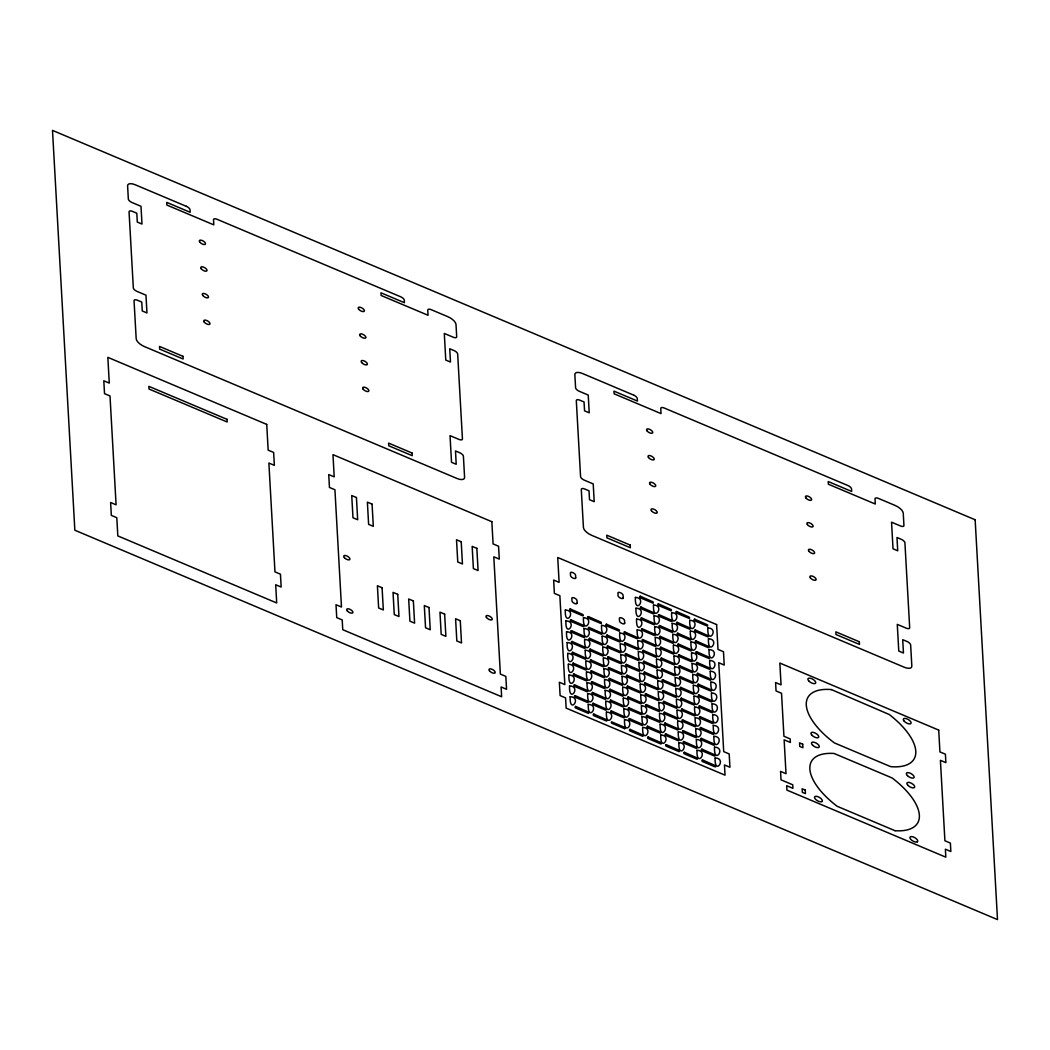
<?xml version="1.0" encoding="UTF-8"?>
<svg xmlns="http://www.w3.org/2000/svg" width="1050" height="1050" viewBox="0 0 1050 1050"><rect width="100%" height="100%" fill="white"/><g stroke="black" fill="none" stroke-linecap="round" stroke-linejoin="round"><path stroke-width="1.5" d="M624.671 728.687L611.691 723.201A2.783 1.221 30.2 0 1 611.612 721.849L624.592 727.335A2.783 1.221 30.2 0 1 624.671 728.687M565.32 610.037C564.414 628.438 577.618 610.431 565.32 610.037M565.924 620.891C565.018 639.279 578.222 621.285 565.924 620.891M566.541 631.746C565.622 650.147 578.826 632.153 566.541 631.746M567.144 642.574C566.226 660.975 579.429 642.967 567.144 642.574M567.748 653.389C566.842 671.777 580.046 653.783 567.748 653.389M568.352 664.23C567.446 682.631 580.65 664.624 568.352 664.23M568.956 675.097C568.05 693.499 581.254 675.491 568.956 675.097M569.559 685.926C568.654 704.314 581.857 686.319 569.559 685.926M583.446 617.728C582.54 636.129 595.744 618.122 583.446 617.728M570.176 696.728C569.271 715.129 582.474 697.121 570.176 696.728M584.049 628.582C583.144 646.971 596.347 628.976 584.049 628.582M584.653 639.437C583.747 657.838 596.951 639.844 584.653 639.437M585.257 650.265C584.351 668.666 597.555 650.672 585.257 650.265M585.874 661.08C584.968 679.468 598.172 661.474 585.874 661.08M586.477 671.921C585.559 690.322 598.762 672.328 586.477 671.921M587.081 682.789C586.176 701.19 599.379 683.183 587.081 682.789M587.685 693.617C586.779 712.005 599.983 694.011 587.685 693.617M601.571 625.38C600.653 643.768 613.856 625.774 601.571 625.38M588.302 704.419C587.383 722.82 600.587 704.826 588.302 704.419M602.175 636.221C601.256 654.622 614.46 636.628 602.175 636.221M602.779 647.089C601.873 665.49 615.077 647.482 602.779 647.089M603.383 657.917C602.477 676.318 615.681 658.311 603.383 657.917M603.999 668.719C603.081 687.12 616.284 669.126 603.999 668.719M604.59 679.573C603.684 697.974 616.888 679.967 604.59 679.573M605.207 690.441C604.288 708.829 617.492 690.834 605.207 690.441M605.811 701.256C604.892 719.657 618.096 701.663 605.811 701.256M619.684 633.019C618.778 651.42 631.982 633.426 619.684 633.019M606.414 712.071C605.509 730.472 618.712 712.464 606.414 712.071M620.288 643.873C619.382 662.274 632.586 644.267 620.288 643.873M620.904 654.741C619.986 673.129 633.189 655.134 620.904 654.741M621.508 665.556C620.589 683.957 633.793 665.962 621.508 665.556M635.394 597.424C634.476 615.812 647.679 597.817 635.394 597.424M622.112 676.371C621.206 694.772 634.41 676.764 622.112 676.371M635.985 608.212C635.079 626.614 648.283 608.619 635.985 608.212M622.716 687.212C621.81 705.613 635.014 687.619 622.716 687.212M636.589 619.08C635.683 637.481 648.887 619.487 636.589 619.08M623.319 698.079C622.414 716.481 635.617 698.486 623.319 698.079M637.192 629.908C636.287 648.309 649.491 630.302 637.192 629.908M623.923 708.908C623.018 727.309 636.221 709.301 623.923 708.908M637.809 640.71C636.904 659.111 650.107 641.117 637.809 640.71M624.54 719.709C623.634 738.111 636.838 720.116 624.54 719.709M638.413 651.564C637.508 669.966 650.711 651.958 638.413 651.564M639.017 662.432C638.111 680.833 651.315 662.826 639.017 662.432M639.621 673.26C638.715 691.648 651.919 673.654 639.621 673.26M653.507 605.023C652.601 623.424 665.805 605.417 653.507 605.023M640.238 684.062C639.332 702.463 652.536 684.456 640.238 684.062M654.097 615.825C653.192 634.213 666.396 616.219 654.097 615.825M640.841 694.916C639.923 713.304 653.126 695.31 640.841 694.916M654.714 626.679C653.796 645.081 667.012 627.086 654.714 626.679M641.445 705.771C640.539 724.172 653.743 706.178 641.445 705.771M655.318 637.508C654.413 655.909 667.616 637.901 655.318 637.508M642.049 716.599C641.143 735 654.347 716.992 642.049 716.599M655.922 648.322C655.016 666.711 668.22 648.716 655.922 648.322M642.666 727.414C641.747 745.802 654.951 727.808 642.666 727.414M656.526 659.164C655.62 677.565 668.824 659.571 656.526 659.164M657.143 670.031C656.224 688.433 669.428 670.425 657.143 670.031M657.746 680.859C656.827 699.247 670.044 681.253 657.746 680.859M671.633 612.675C670.714 631.063 683.918 613.069 671.633 612.675M658.35 691.661C657.444 710.062 670.648 692.068 658.35 691.661M672.223 623.464C671.317 641.865 684.521 623.871 672.223 623.464M658.954 702.516C658.048 720.904 671.252 702.909 658.954 702.516M672.827 634.331C671.921 652.732 685.125 634.725 672.827 634.331M659.558 713.383C658.652 731.771 671.856 713.777 659.558 713.383M673.431 645.159C672.525 663.548 685.729 645.553 673.431 645.159M660.161 724.198C659.256 742.599 672.459 724.605 660.161 724.198M674.047 655.961C673.142 674.362 686.346 656.368 674.047 655.961M660.778 735.013C659.872 753.401 673.076 735.407 660.778 735.013M674.651 666.816C673.746 685.217 686.949 667.209 674.651 666.816M675.255 677.683C674.349 696.071 687.553 678.077 675.255 677.683M675.859 688.498C674.953 706.899 688.157 688.905 675.859 688.498M689.745 620.314C688.839 638.715 702.043 620.721 689.745 620.314M676.476 699.313C675.57 717.714 688.774 699.707 676.476 699.313M690.349 631.116C689.43 649.517 702.634 631.509 690.349 631.116M677.079 710.154C676.161 728.556 689.364 710.561 677.079 710.154M690.953 641.983C690.047 660.371 703.251 642.377 690.953 641.983M677.683 721.022C676.778 739.423 689.981 721.429 677.683 721.022M691.556 652.798C690.651 671.199 703.854 653.205 691.556 652.798M678.287 731.85C677.381 750.251 690.585 732.244 678.287 731.85M692.173 663.613C691.254 682.014 704.458 664.007 692.173 663.613M678.904 742.652C677.985 761.053 691.189 743.059 678.904 742.652M692.777 674.454C691.858 692.856 705.062 674.861 692.777 674.454M693.381 685.322C692.475 703.723 705.679 685.729 693.381 685.322M693.984 696.15C693.079 714.551 706.283 696.544 693.984 696.15M707.871 627.966C706.952 646.367 720.169 628.359 707.871 627.966M694.601 706.952C693.683 725.353 706.886 707.359 694.601 706.952M708.461 638.754C707.556 657.156 720.759 639.161 708.461 638.754M695.192 717.806C694.286 736.207 707.49 718.2 695.192 717.806M709.078 649.622C708.159 668.023 721.363 650.029 709.078 649.622M695.809 728.674C694.89 747.075 708.094 729.067 695.809 728.674M709.682 660.45C708.763 678.851 721.967 660.844 709.682 660.45M696.413 739.502C695.494 757.89 708.697 739.896 696.413 739.502M710.286 671.252C709.38 689.653 722.584 671.659 710.286 671.252M697.016 750.304C696.111 768.705 709.314 750.697 697.016 750.304M710.889 682.106C709.984 700.508 723.188 682.5 710.889 682.106M711.493 692.974C710.587 711.375 723.791 693.367 711.493 692.974M712.11 703.802C711.191 722.19 724.395 704.196 712.11 703.802M712.714 714.604C711.808 733.005 725.012 714.997 712.714 714.604M713.317 725.458C712.399 743.846 725.616 725.852 713.317 725.458M713.921 736.312C713.016 754.714 726.219 736.719 713.921 736.312M714.525 747.141C713.619 765.542 726.823 747.547 714.525 747.141M715.142 757.956C714.223 776.344 727.44 758.349 715.142 757.956M822.032 801.452L821.966 801.557A4.384 1.929 30.2 0 1 815.299 798.997A4.384 1.929 30.2 0 1 817.806 796.648A4.384 1.929 30.2 0 1 822.15 801.386L822.032 801.452M917.424 841.706L917.359 841.811A4.384 1.929 30.2 0 1 910.691 839.252A4.384 1.929 30.2 0 1 913.198 836.916A4.384 1.929 30.2 0 1 917.543 841.641L917.424 841.706M570.255 608.934L569.914 609.066A2.783 1.221 30.2 0 0 569.992 610.418L582.973 615.891A2.783 1.221 30.2 0 0 582.894 614.539L570.255 608.934M570.859 619.789L570.518 619.907A2.783 1.221 30.2 0 0 570.596 621.259L583.577 626.745A2.783 1.221 30.2 0 0 583.498 625.393L570.859 619.789M640.316 596.229L639.975 596.361A2.783 1.221 30.2 0 0 640.054 597.699L653.034 603.186A2.783 1.221 30.2 0 0 652.956 601.834L640.316 596.229M588.381 616.586L588.039 616.704A2.783 1.221 30.2 0 0 588.105 618.056L601.099 623.543A2.783 1.221 30.2 0 0 601.02 622.191L588.381 616.586M571.462 630.643L571.121 630.774A2.783 1.221 30.2 0 0 571.2 632.126L584.181 637.613A2.783 1.221 30.2 0 0 584.102 636.261L571.462 630.643M640.92 607.031L640.566 607.149A2.783 1.221 30.2 0 0 640.644 608.501L653.625 613.988A2.783 1.221 30.2 0 0 653.559 612.636L640.92 607.031M588.984 627.428L588.643 627.559A2.783 1.221 30.2 0 0 588.709 628.911L601.702 634.384A2.783 1.221 30.2 0 0 601.624 633.032L588.984 627.428M658.442 603.868L658.101 603.999A2.783 1.221 30.2 0 0 658.166 605.351L671.16 610.837A2.783 1.221 30.2 0 0 671.081 609.486L658.442 603.868M606.493 624.225L606.152 624.356A2.783 1.221 30.2 0 0 606.231 625.708L619.211 631.181A2.783 1.221 30.2 0 0 619.133 629.829L606.493 624.225M572.079 641.471L571.725 641.602A2.783 1.221 30.2 0 0 571.804 642.954L584.784 648.428A2.783 1.221 30.2 0 0 584.719 647.076L572.079 641.471M641.524 617.886L641.183 618.017A2.783 1.221 30.2 0 0 641.248 619.369L654.242 624.842A2.783 1.221 30.2 0 0 654.163 623.49L641.524 617.886M589.588 638.295L589.247 638.426A2.783 1.221 30.2 0 0 589.326 639.778L602.306 645.251A2.783 1.221 30.2 0 0 602.227 643.899L589.588 638.295M659.033 614.67L658.691 614.801A2.783 1.221 30.2 0 0 658.77 616.153L671.751 621.626A2.783 1.221 30.2 0 0 671.672 620.274L659.033 614.67M607.097 635.079L606.756 635.211A2.783 1.221 30.2 0 0 606.834 636.562L619.815 642.036A2.783 1.221 30.2 0 0 619.736 640.684L607.097 635.079M676.554 611.52L676.213 611.651A2.783 1.221 30.2 0 0 676.292 613.003L689.272 618.476A2.783 1.221 30.2 0 0 689.194 617.124L676.554 611.52M624.619 631.877L624.278 632.008A2.783 1.221 30.2 0 0 624.356 633.36L637.337 638.833A2.783 1.221 30.2 0 0 637.258 637.481L624.619 631.877M572.683 652.286L572.342 652.404A2.783 1.221 30.2 0 0 572.421 653.756L585.401 659.242A2.783 1.221 30.2 0 0 585.322 657.891L572.683 652.286M642.128 628.714L641.786 628.845A2.783 1.221 30.2 0 0 641.865 630.197L654.846 635.67A2.783 1.221 30.2 0 0 654.767 634.318L642.128 628.714M590.192 649.123L589.851 649.254A2.783 1.221 30.2 0 0 589.929 650.593L602.91 656.079A2.783 1.221 30.2 0 0 602.831 654.727L590.192 649.123M659.649 625.538L659.295 625.669A2.783 1.221 30.2 0 0 659.374 627.021L672.354 632.494A2.783 1.221 30.2 0 0 672.276 631.142L659.649 625.538M607.714 645.947L607.359 646.065A2.783 1.221 30.2 0 0 607.438 647.417L620.419 652.903A2.783 1.221 30.2 0 0 620.353 651.551L607.714 645.947M677.158 622.322L676.817 622.453A2.783 1.221 30.2 0 0 676.883 623.792L689.876 629.278A2.783 1.221 30.2 0 0 689.797 627.926L677.158 622.322M625.222 642.731L624.881 642.849A2.783 1.221 30.2 0 0 624.96 644.201L637.941 649.688A2.783 1.221 30.2 0 0 637.862 648.336L625.222 642.731M573.287 663.128L572.946 663.259A2.783 1.221 30.2 0 0 573.011 664.611L586.005 670.084A2.783 1.221 30.2 0 0 585.926 668.732L573.287 663.128M694.68 619.172L694.339 619.29A2.783 1.221 30.2 0 0 694.418 620.642L707.398 626.128A2.783 1.221 30.2 0 0 707.319 624.776L694.68 619.172M642.744 639.529L642.39 639.647A2.783 1.221 30.2 0 0 642.469 640.999L655.449 646.485A2.783 1.221 30.2 0 0 655.384 645.133L642.744 639.529M590.809 659.925L590.467 660.056A2.783 1.221 30.2 0 0 590.533 661.408L603.527 666.881A2.783 1.221 30.2 0 0 603.448 665.529L590.809 659.925M660.253 636.366L659.899 636.484A2.783 1.221 30.2 0 0 659.977 637.836L672.958 643.322A2.783 1.221 30.2 0 0 672.892 641.97L660.253 636.366M608.317 656.762L607.976 656.893A2.783 1.221 30.2 0 0 608.042 658.245L621.023 663.731A2.783 1.221 30.2 0 0 620.957 662.379L608.317 656.762M677.762 633.189L677.421 633.308A2.783 1.221 30.2 0 0 677.499 634.659L690.48 640.146A2.783 1.221 30.2 0 0 690.401 638.794L677.762 633.189M625.826 653.586L625.485 653.717A2.783 1.221 30.2 0 0 625.564 655.069L638.544 660.542A2.783 1.221 30.2 0 0 638.466 659.203L625.826 653.586M573.891 673.995L573.549 674.126A2.783 1.221 30.2 0 0 573.628 675.478L586.609 680.951A2.783 1.221 30.2 0 0 586.53 679.599L573.891 673.995M695.271 629.961L694.929 630.092A2.783 1.221 30.2 0 0 695.008 631.444L707.989 636.93A2.783 1.221 30.2 0 0 707.91 635.578L695.271 629.961M643.348 650.37L642.994 650.501A2.783 1.221 30.2 0 0 643.072 651.853L656.053 657.326A2.783 1.221 30.2 0 0 655.988 655.974L643.348 650.37M591.399 670.779L591.058 670.911A2.783 1.221 30.2 0 0 591.137 672.249L604.117 677.736A2.783 1.221 30.2 0 0 604.039 676.384L591.399 670.779M660.857 647.168L660.516 647.299A2.783 1.221 30.2 0 0 660.594 648.651L673.575 654.124A2.783 1.221 30.2 0 0 673.496 652.772L660.857 647.168M608.921 667.577L608.58 667.708A2.783 1.221 30.2 0 0 608.659 669.06L621.639 674.533A2.783 1.221 30.2 0 0 621.561 673.181L608.921 667.577M678.366 644.004L678.024 644.136A2.783 1.221 30.2 0 0 678.103 645.488L691.084 650.961A2.783 1.221 30.2 0 0 691.005 649.609L678.366 644.004M626.43 664.414L626.089 664.545A2.783 1.221 30.2 0 0 626.168 665.897L639.148 671.37A2.783 1.221 30.2 0 0 639.069 670.018L626.43 664.414M574.494 684.823L574.153 684.941A2.783 1.221 30.2 0 0 574.232 686.293L587.212 691.779A2.783 1.221 30.2 0 0 587.134 690.428L574.494 684.823M695.888 640.828L695.533 640.959A2.783 1.221 30.2 0 0 695.612 642.311L708.592 647.784A2.783 1.221 30.2 0 0 708.527 646.433L695.888 640.828M643.952 661.238L643.611 661.369A2.783 1.221 30.2 0 0 643.676 662.721L656.67 668.194A2.783 1.221 30.2 0 0 656.591 666.842L643.952 661.238M592.016 681.647L591.662 681.765A2.783 1.221 30.2 0 0 591.741 683.117L604.721 688.603A2.783 1.221 30.2 0 0 604.656 687.251L592.016 681.647M661.461 658.022L661.119 658.153A2.783 1.221 30.2 0 0 661.198 659.492L674.179 664.978A2.783 1.221 30.2 0 0 674.1 663.626L661.461 658.022M609.525 678.418L609.184 678.549A2.783 1.221 30.2 0 0 609.262 679.901L622.243 685.388A2.783 1.221 30.2 0 0 622.164 684.036L609.525 678.418M678.983 654.819L678.641 654.951A2.783 1.221 30.2 0 0 678.707 656.289L691.701 661.776A2.783 1.221 30.2 0 0 691.622 660.424L678.983 654.819M627.047 675.229L626.706 675.347A2.783 1.221 30.2 0 0 626.784 676.699L639.765 682.185A2.783 1.221 30.2 0 0 639.686 680.833L627.047 675.229M575.111 695.625L574.77 695.756A2.783 1.221 30.2 0 0 574.836 697.108L587.829 702.581A2.783 1.221 30.2 0 0 587.751 701.229L575.111 695.625M696.491 651.656L696.15 651.788A2.783 1.221 30.2 0 0 696.216 653.139L709.209 658.613A2.783 1.221 30.2 0 0 709.131 657.261L696.491 651.656M644.556 672.066L644.214 672.184A2.783 1.221 30.2 0 0 644.293 673.536L657.274 679.022A2.783 1.221 30.2 0 0 657.195 677.67L644.556 672.066M592.62 692.462L592.279 692.593A2.783 1.221 30.2 0 0 592.344 693.945L605.338 699.418A2.783 1.221 30.2 0 0 605.259 698.079L592.62 692.462M662.064 668.889L661.723 669.008A2.783 1.221 30.2 0 0 661.802 670.359L674.783 675.846A2.783 1.221 30.2 0 0 674.704 674.494L662.064 668.889M610.129 689.286L609.788 689.417A2.783 1.221 30.2 0 0 609.866 690.769L622.847 696.242A2.783 1.221 30.2 0 0 622.768 694.89L610.129 689.286M679.586 665.661L679.245 665.792A2.783 1.221 30.2 0 0 679.311 667.144L692.291 672.63A2.783 1.221 30.2 0 0 692.226 671.278L679.586 665.661M627.651 686.07L627.296 686.201A2.783 1.221 30.2 0 0 627.375 687.553L640.356 693.026A2.783 1.221 30.2 0 0 640.29 691.674L627.651 686.07M575.715 706.427L575.374 706.558A2.783 1.221 30.2 0 0 575.439 707.91L588.433 713.396A2.783 1.221 30.2 0 0 588.354 712.044L575.715 706.427M697.095 662.458L696.754 662.589A2.783 1.221 30.2 0 0 696.832 663.941L709.813 669.428A2.783 1.221 30.2 0 0 709.734 668.076L697.095 662.458M645.173 682.867L644.818 682.999A2.783 1.221 30.2 0 0 644.897 684.351L657.878 689.824A2.783 1.221 30.2 0 0 657.812 688.472L645.173 682.867M593.224 703.277L592.883 703.408A2.783 1.221 30.2 0 0 592.961 704.747L605.942 710.233A2.783 1.221 30.2 0 0 605.863 708.881L593.224 703.277M662.681 679.704L662.327 679.836A2.783 1.221 30.2 0 0 662.406 681.188L675.386 686.661A2.783 1.221 30.2 0 0 675.308 685.322L662.681 679.704M610.732 700.114L610.391 700.245A2.783 1.221 30.2 0 0 610.47 701.597L623.451 707.07A2.783 1.221 30.2 0 0 623.372 705.718L610.732 700.114M680.19 676.528L679.849 676.659A2.783 1.221 30.2 0 0 679.928 678.011L692.908 683.484A2.783 1.221 30.2 0 0 692.829 682.133L680.19 676.528M628.254 696.938L627.913 697.069A2.783 1.221 30.2 0 0 627.979 698.421L640.972 703.894A2.783 1.221 30.2 0 0 640.894 702.542L628.254 696.938M697.699 673.312L697.358 673.444A2.783 1.221 30.2 0 0 697.436 674.796L710.417 680.269A2.783 1.221 30.2 0 0 710.338 678.917L697.699 673.312M645.763 693.722L645.422 693.84A2.783 1.221 30.2 0 0 645.501 695.192L658.481 700.678A2.783 1.221 30.2 0 0 658.403 699.326L645.763 693.722M593.827 714.079L593.486 714.21A2.783 1.221 30.2 0 0 593.565 715.562L606.546 721.035A2.783 1.221 30.2 0 0 606.467 719.683L593.827 714.079M663.285 690.519L662.944 690.651A2.783 1.221 30.2 0 0 663.023 691.989L676.003 697.476A2.783 1.221 30.2 0 0 675.924 696.124L663.285 690.519M611.349 710.916L611.008 711.047A2.783 1.221 30.2 0 0 611.087 712.399L624.067 717.885A2.783 1.221 30.2 0 0 623.989 716.533L611.349 710.916M680.794 687.356L680.453 687.487A2.783 1.221 30.2 0 0 680.531 688.839L693.512 694.312A2.783 1.221 30.2 0 0 693.433 692.961L680.794 687.356M628.858 707.766L628.517 707.884A2.783 1.221 30.2 0 0 628.596 709.236L641.576 714.722A2.783 1.221 30.2 0 0 641.497 713.37L628.858 707.766M698.316 684.18L697.961 684.311A2.783 1.221 30.2 0 0 698.04 685.663L711.021 691.136A2.783 1.221 30.2 0 0 710.955 689.784L698.316 684.18M646.367 704.576L646.026 704.707A2.783 1.221 30.2 0 0 646.104 706.059L659.085 711.546A2.783 1.221 30.2 0 0 659.006 710.194L646.367 704.576M663.889 701.361L663.548 701.492A2.783 1.221 30.2 0 0 663.613 702.844L676.607 708.317A2.783 1.221 30.2 0 0 676.528 706.978L663.889 701.361M681.411 698.158L681.069 698.289A2.783 1.221 30.2 0 0 681.135 699.641L694.116 705.128A2.783 1.221 30.2 0 0 694.05 703.776L681.411 698.158M629.475 718.567L629.121 718.699A2.783 1.221 30.2 0 0 629.199 720.051L642.18 725.524A2.783 1.221 30.2 0 0 642.114 724.172L629.475 718.567M698.919 695.008L698.565 695.126A2.783 1.221 30.2 0 0 698.644 696.478L711.624 701.964A2.783 1.221 30.2 0 0 711.559 700.612L698.919 695.008M646.984 715.404L646.629 715.536A2.783 1.221 30.2 0 0 646.708 716.888L659.689 722.361A2.783 1.221 30.2 0 0 659.623 721.009L646.984 715.404M664.492 712.228L664.151 712.359A2.783 1.221 30.2 0 0 664.23 713.711L677.211 719.184A2.783 1.221 30.2 0 0 677.132 717.832L664.492 712.228M682.001 709.013L681.66 709.144A2.783 1.221 30.2 0 0 681.739 710.496L694.719 715.969A2.783 1.221 30.2 0 0 694.641 714.617L682.001 709.013M630.079 729.369L629.724 729.501A2.783 1.221 30.2 0 0 629.803 730.853L642.784 736.326A2.783 1.221 30.2 0 0 642.718 734.987L630.079 729.369M699.523 705.81L699.182 705.941A2.783 1.221 30.2 0 0 699.261 707.293L712.241 712.766A2.783 1.221 30.2 0 0 712.163 711.414L699.523 705.81M647.587 726.219L647.246 726.337A2.783 1.221 30.2 0 0 647.325 727.689L660.306 733.176A2.783 1.221 30.2 0 0 660.227 731.824L647.587 726.219M665.096 723.056L664.755 723.188A2.783 1.221 30.2 0 0 664.834 724.526L677.814 730.013A2.783 1.221 30.2 0 0 677.736 728.661L665.096 723.056M682.618 719.88L682.264 719.998A2.783 1.221 30.2 0 0 682.342 721.35L695.323 726.836A2.783 1.221 30.2 0 0 695.258 725.484L682.618 719.88M700.127 716.664L699.786 716.783A2.783 1.221 30.2 0 0 699.864 718.134L712.845 723.621A2.783 1.221 30.2 0 0 712.766 722.269L700.127 716.664M648.191 737.021L647.85 737.153A2.783 1.221 30.2 0 0 647.929 738.504L660.909 743.978A2.783 1.221 30.2 0 0 660.831 742.626L648.191 737.021M665.713 733.858L665.372 733.989A2.783 1.221 30.2 0 0 665.438 735.341L678.431 740.814A2.783 1.221 30.2 0 0 678.353 739.476L665.713 733.858M683.222 730.695L682.881 730.826A2.783 1.221 30.2 0 0 682.946 732.178L695.94 737.664A2.783 1.221 30.2 0 0 695.861 736.312L683.222 730.695M700.731 727.519L700.389 727.65A2.783 1.221 30.2 0 0 700.468 729.002L713.449 734.475A2.783 1.221 30.2 0 0 713.37 733.136L700.731 727.519M666.317 744.673L665.976 744.791A2.783 1.221 30.2 0 0 666.041 746.143L679.035 751.629A2.783 1.221 30.2 0 0 678.956 750.278L666.317 744.673M683.826 741.51L683.484 741.641A2.783 1.221 30.2 0 0 683.563 742.993L696.544 748.466A2.783 1.221 30.2 0 0 696.465 747.114L683.826 741.51M701.334 738.347L700.993 738.478A2.783 1.221 30.2 0 0 701.072 739.83L714.053 745.303A2.783 1.221 30.2 0 0 713.974 743.951L701.334 738.347M684.429 752.312L684.088 752.443A2.783 1.221 30.2 0 0 684.167 753.795L697.147 759.268A2.783 1.221 30.2 0 0 697.069 757.916L684.429 752.312M701.951 749.162L701.61 749.28A2.783 1.221 30.2 0 0 701.689 750.632L714.669 756.118A2.783 1.221 30.2 0 0 714.591 754.766L701.951 749.162M702.555 759.964L702.214 760.095A2.783 1.221 30.2 0 0 702.293 761.447L715.273 766.92A2.783 1.221 30.2 0 0 715.194 765.568L702.555 759.964M831.39 689.587L829.92 689.469A61.372 27.077 30.2 0 0 832.02 741.103L834.527 742.967L890.531 766.592L892.946 766.815A61.372 27.077 30.2 0 0 889.245 714.512L831.39 689.587M895.046 830.707L837.126 806.269A61.372 27.077 30.2 0 1 834.094 753.48L892.185 777.997A61.372 27.077 30.2 0 1 895.046 830.707M975.148 519.776L52.5 130.397L74.852 530.224L997.5 919.603L975.148 519.776M186.427 206.364L135.214 184.761A8.807 3.885 30.2 0 0 127.601 185.902L128.336 199.027A3.951 1.746 30.2 0 0 131.972 202.506L141.002 206.312L141.986 224.057L137.301 222.075L136.802 213.229L132.471 211.391A3.951 1.746 30.2 0 0 129.058 211.903L133.324 287.897A3.924 1.733 30.2 0 0 136.933 291.362L145.963 295.168L146.961 312.939L142.262 310.957L141.763 302.072L137.458 300.248A3.951 1.746 30.2 0 0 134.046 300.772L136.185 338.756A8.768 3.872 30.2 0 0 144.257 346.5L457.012 478.485A8.768 3.872 30.2 0 0 464.586 477.343L463.404 456.238A3.951 1.746 30.2 0 0 459.769 452.76L455.477 450.949L456.212 464.271L451.526 462.289L450.03 435.632L459.021 439.425A3.951 1.746 30.2 0 0 462.433 438.913L457.669 354.06A3.951 1.746 30.2 0 0 454.033 350.569L449.728 348.758L450.476 362.053L445.777 360.071L444.294 333.454L453.285 337.247A3.951 1.746 30.2 0 0 456.697 336.722L456.002 324.45A8.728 3.846 30.2 0 0 447.969 316.746L431.156 309.658A3.951 1.746 30.2 0 0 427.757 310.17L428.046 315.276L381.124 295.483L380.979 292.806L404.434 302.715L404.303 300.274A3.951 1.746 30.2 0 0 400.667 296.783L216.917 219.24A3.951 1.746 30.2 0 0 213.518 219.752L213.793 224.857L166.884 205.065L166.74 202.401L190.194 212.297L190.05 209.856A3.951 1.746 30.2 0 0 186.427 206.364M633.675 395.115L582.461 373.498A8.807 3.885 30.2 0 0 574.849 374.653L575.584 387.765A3.951 1.746 30.2 0 0 579.219 391.256L588.236 395.062L589.234 412.794L584.548 410.826L584.049 401.966L579.718 400.142A3.951 1.746 30.2 0 0 576.306 400.654L580.571 476.634A3.924 1.733 30.2 0 0 584.181 480.099L593.211 483.919L594.208 501.677L589.509 499.708L589.011 490.822L584.706 488.998A3.951 1.746 30.2 0 0 581.293 489.51L583.433 527.494A8.768 3.872 30.2 0 0 591.491 535.238L904.26 667.236A8.768 3.872 30.2 0 0 911.833 666.094L910.652 644.989A3.951 1.746 30.2 0 0 907.016 641.497L902.711 639.686L903.459 653.021L898.774 651.039L897.278 624.383L906.268 628.176A3.951 1.746 30.2 0 0 909.681 627.664L904.916 542.798A3.951 1.746 30.2 0 0 901.281 539.319L896.976 537.495L897.724 550.791L893.025 548.809L891.542 522.191L900.533 525.984A3.951 1.746 30.2 0 0 903.945 525.472L903.249 513.201A8.728 3.846 30.2 0 0 895.217 505.496L878.404 498.396A3.951 1.746 30.2 0 0 875.004 498.908L875.28 504.026L828.371 484.221L828.227 481.556L851.681 491.452L851.537 489.011A3.951 1.746 30.2 0 0 847.914 485.533L664.164 407.991A3.951 1.746 30.2 0 0 660.752 408.502L661.041 413.608L614.132 393.816L613.974 391.138L637.442 401.048L637.298 398.593A3.951 1.746 30.2 0 0 633.675 395.115M182.976 356.331L159.521 346.434L159.666 349.099L183.12 358.995L182.976 356.331M412.072 453.023L388.618 443.113L388.762 445.777L412.217 455.687L412.072 453.023M630.223 545.081L606.769 535.185L606.913 537.849L630.367 547.746L630.223 545.081M859.32 641.76L835.866 631.864L836.01 634.528L859.464 644.424L859.32 641.76M266.726 424.397L107.835 357.354L109.279 383.092L103.806 380.783L104.528 393.658L110.001 395.968L116.091 504.814L110.618 502.504L111.326 515.393L116.799 517.702L117.823 535.907L276.701 602.962L275.691 584.745L281.164 587.055L280.442 574.179L274.969 571.869L268.879 463.024L274.352 465.334L273.63 452.445L268.157 450.135L266.726 424.397M491.846 521.706L332.968 454.65L334.202 476.871L328.729 474.561L329.451 487.449L334.924 489.759L341.486 607.044L336.013 604.734L336.735 617.61L342.208 619.92L342.746 629.698L501.637 696.754L501.086 686.976L506.559 689.286L505.837 676.397L500.364 674.087L493.802 556.815L499.275 559.125L498.566 546.236L493.093 543.926L491.846 521.706M716.612 624.566L557.734 557.511L559.112 582.356L553.639 580.046L554.387 593.381L559.86 595.691L564.834 684.574L559.361 682.264L560.109 695.586L565.582 697.896L566.147 708.12L725.025 775.163L724.461 764.951L729.934 767.261L729.186 753.939L723.712 751.629L718.751 662.734L724.224 665.044L723.476 651.722L718.003 649.412L716.612 624.566M227.049 419.344L148.851 386.348L149.008 389.012L227.194 422.008L227.049 419.344M938.713 730.104L779.835 663.062L781.056 684.862L775.582 682.553L776.055 690.953L781.528 693.263L783.93 736.273L790.178 738.911L790.388 742.468L784.127 739.83L786.017 773.706L780.544 771.396L781.016 779.835L792.75 784.796L792.947 788.34L786.686 785.702L786.936 790.112L945.814 857.168L945.381 849.201L950.854 851.511L950.381 843.071L944.908 840.761L940.406 760.318L945.879 762.628L945.407 754.215L939.934 751.905L938.713 730.104M356.436 497.529L351.737 495.548L352.984 517.768L357.669 519.75L356.436 497.529M372.067 504.131L367.382 502.149L368.616 524.37L373.314 526.339L372.067 504.131M461.212 541.747L456.514 539.766L457.761 561.986L462.446 563.968L461.212 541.747M476.844 548.349L472.159 546.367L473.392 568.588L478.091 570.557L476.844 548.349M802.699 744.201L799.562 742.875L799.759 746.432L802.896 747.744L802.699 744.201M382.082 587.738L377.396 585.756L378.643 607.976L383.329 609.958L382.082 587.738M397.727 594.339L393.028 592.357L394.275 614.578L398.974 616.547L397.727 594.339M413.359 600.941L408.673 598.959L409.92 621.167L414.606 623.149L413.359 600.941M429.004 607.543L424.305 605.561L425.552 627.769L430.238 629.751L429.004 607.543M444.636 614.132L439.95 612.163L441.197 634.371L445.883 636.352L444.636 614.132M460.281 620.734L455.582 618.752L456.829 640.972L461.514 642.954L460.281 620.734M805.258 790.072L802.134 788.747L802.331 792.304L805.455 793.629L805.258 790.072M623.227 597.844L623.083 595.271A2.888 1.273 30.2 0 0 620.419 592.712A2.888 1.273 30.2 0 0 617.925 593.092L618.069 595.665A2.888 1.273 30.2 0 0 620.734 598.224A2.888 1.273 30.2 0 0 623.227 597.844M624.684 623.162L624.54 620.589A2.888 1.273 30.2 0 0 621.876 618.03A2.888 1.273 30.2 0 0 619.382 618.411L619.526 620.983A2.888 1.273 30.2 0 0 622.191 623.543A2.888 1.273 30.2 0 0 624.684 623.162M575.715 577.789L575.571 575.216A2.888 1.273 30.2 0 0 572.906 572.657A2.888 1.273 30.2 0 0 570.399 573.038L570.544 575.61A2.888 1.273 30.2 0 0 573.208 578.169A2.888 1.273 30.2 0 0 575.715 577.789M577.146 603.107L577.001 600.521A2.888 1.273 30.2 0 0 574.337 597.975A2.888 1.273 30.2 0 0 571.843 598.342L571.988 600.928A2.888 1.273 30.2 0 0 574.652 603.474A2.888 1.273 30.2 0 0 577.146 603.107M805.875 497.884A3.504 1.549 30.2 0 0 811.296 500.167A3.504 1.549 30.2 0 0 808.434 496.361A3.504 1.549 30.2 0 0 805.875 497.884M651.459 510.799A3.504 1.549 30.2 0 0 656.88 513.082A3.504 1.549 30.2 0 0 654.019 509.276A3.504 1.549 30.2 0 0 651.459 510.799M649.976 484.142A3.504 1.549 30.2 0 0 655.397 486.426A3.504 1.549 30.2 0 0 652.536 482.619A3.504 1.549 30.2 0 0 649.976 484.142M810.351 577.841A3.504 1.549 30.2 0 0 815.771 580.138A3.504 1.549 30.2 0 0 812.91 576.319A3.504 1.549 30.2 0 0 810.351 577.841M807.371 524.541A3.504 1.549 30.2 0 0 812.779 526.824A3.504 1.549 30.2 0 0 809.931 523.018A3.504 1.549 30.2 0 0 807.371 524.541M808.854 551.197A3.504 1.549 30.2 0 0 814.275 553.481A3.504 1.549 30.2 0 0 811.414 549.675A3.504 1.549 30.2 0 0 808.854 551.197M646.997 430.828A3.504 1.549 30.2 0 0 652.418 433.112A3.504 1.549 30.2 0 0 649.556 429.306A3.504 1.549 30.2 0 0 646.997 430.828M648.48 457.485A3.504 1.549 30.2 0 0 653.901 459.769A3.504 1.549 30.2 0 0 651.039 455.962A3.504 1.549 30.2 0 0 648.48 457.485M489.523 670.884A3.504 1.549 30.2 0 0 494.931 673.024A3.504 1.549 30.2 0 0 491.859 669.204A3.504 1.549 30.2 0 0 489.523 670.884M347.432 611.074A3.504 1.549 30.2 0 0 352.748 612.846A3.504 1.549 30.2 0 0 349.204 609.013A3.504 1.549 30.2 0 0 347.432 611.074M486.465 617.479A3.504 1.549 30.2 0 0 491.886 619.762A3.504 1.549 30.2 0 0 489.024 615.956A3.504 1.549 30.2 0 0 486.465 617.479M344.426 557.734A3.504 1.549 30.2 0 0 349.755 559.558A3.504 1.549 30.2 0 0 346.264 555.726A3.504 1.549 30.2 0 0 344.426 557.734M808.999 681.161A4.384 1.929 30.2 0 0 815.587 683.156A4.384 1.929 30.2 0 0 810.889 678.379A4.384 1.929 30.2 0 0 808.999 681.161M812.057 735.354A4.384 1.929 30.2 0 0 818.619 737.31A4.384 1.929 30.2 0 0 813.894 732.546A4.384 1.929 30.2 0 0 812.057 735.354M907.436 775.622A4.384 1.929 30.2 0 0 914.012 777.604A4.384 1.929 30.2 0 0 909.3 772.839A4.384 1.929 30.2 0 0 907.436 775.622M907.922 785.334A4.384 1.929 30.2 0 0 914.537 787.408A4.384 1.929 30.2 0 0 909.93 782.631A4.384 1.929 30.2 0 0 907.922 785.334M904.326 721.337A4.384 1.929 30.2 0 0 910.941 723.45A4.384 1.929 30.2 0 0 906.399 718.672A4.384 1.929 30.2 0 0 904.326 721.337M812.582 745.133A4.384 1.929 30.2 0 0 819.158 747.128A4.384 1.929 30.2 0 0 814.472 742.35A4.384 1.929 30.2 0 0 812.582 745.133M358.627 309.133A3.504 1.549 30.2 0 0 364.048 311.417A3.504 1.549 30.2 0 0 361.187 307.611A3.504 1.549 30.2 0 0 358.627 309.133M204.225 322.048A3.504 1.549 30.2 0 0 209.632 324.332A3.504 1.549 30.2 0 0 206.784 320.526A3.504 1.549 30.2 0 0 204.225 322.048M202.729 295.391A3.504 1.549 30.2 0 0 208.149 297.688A3.504 1.549 30.2 0 0 205.288 293.869A3.504 1.549 30.2 0 0 202.729 295.391M363.103 389.104A3.504 1.549 30.2 0 0 368.524 391.387A3.504 1.549 30.2 0 0 365.663 387.581A3.504 1.549 30.2 0 0 363.103 389.104M360.124 335.79A3.504 1.549 30.2 0 0 365.544 338.074A3.504 1.549 30.2 0 0 362.683 334.267A3.504 1.549 30.2 0 0 360.124 335.79M361.607 362.447A3.504 1.549 30.2 0 0 367.027 364.731A3.504 1.549 30.2 0 0 364.166 360.924A3.504 1.549 30.2 0 0 361.607 362.447M199.749 242.091A3.504 1.549 30.2 0 0 205.17 244.374A3.504 1.549 30.2 0 0 202.309 240.568A3.504 1.549 30.2 0 0 199.749 242.091M201.232 268.748A3.504 1.549 30.2 0 0 206.653 271.031A3.504 1.549 30.2 0 0 203.792 267.225A3.504 1.549 30.2 0 0 201.232 268.748"/></g></svg>
